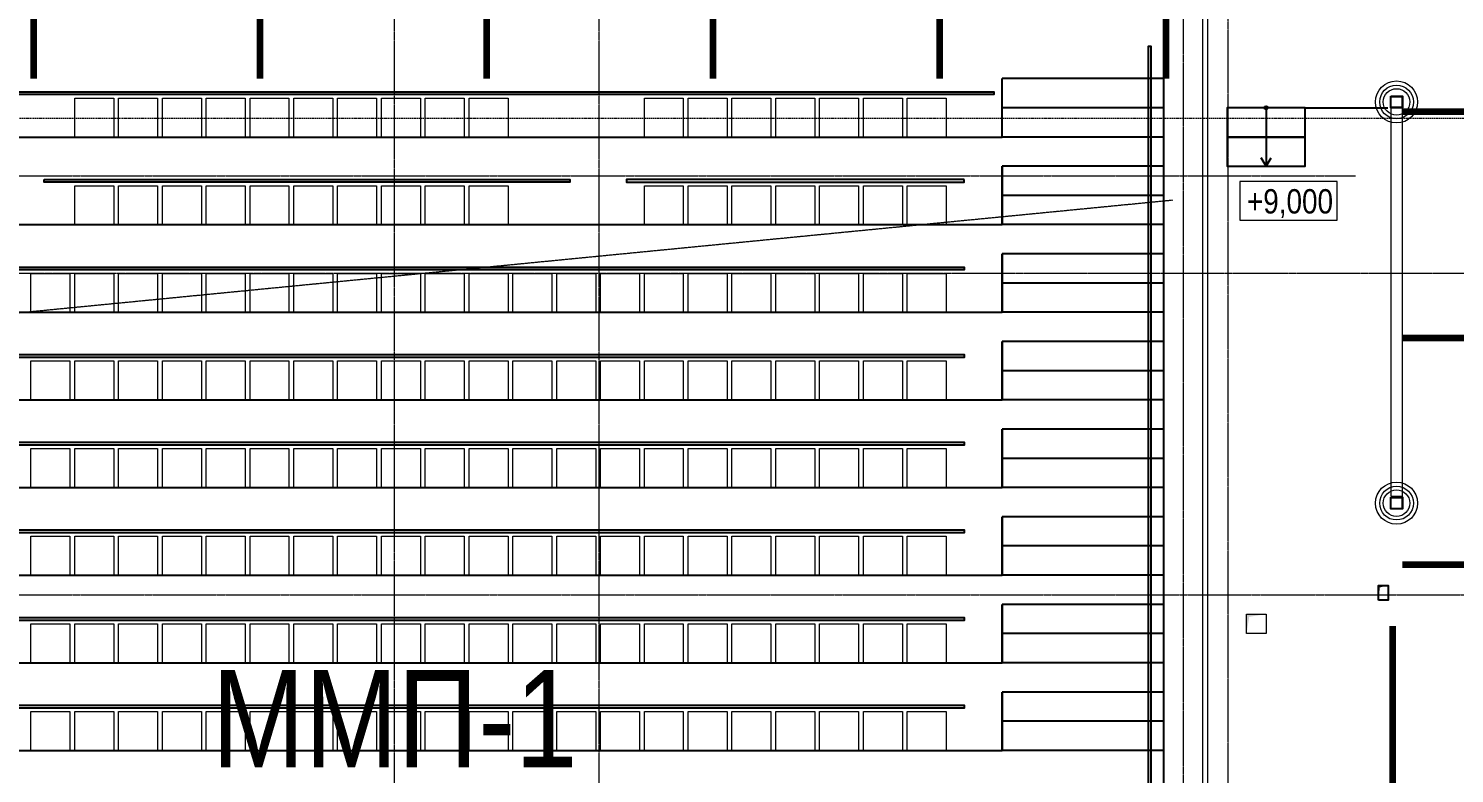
# Model space of a CAD drawing. Header units: millimetres. Extents: x -65509 to 912790, y 446 to 713294.
# Drawn here: x 151137 to 165782, y 372341 to 379991 of the extents above; entities that cross this region are included whole.
import ezdxf
from ezdxf.enums import TextEntityAlignment as Align

# ---------------------------------------------------------------- set-up
doc = ezdxf.new("R2010")
doc.units = ezdxf.units.MM
for name, pattern in [('CENTER2', [28.575, 19.05, -3.175, 3.175, -3.175]), ('DASHED', [19.05, 12.7, -6.35]), ('HIDDEN', [9.525, 6.35, -3.175])]:
    doc.linetypes.add(name, pattern=pattern)
for name, color, linetype, lineweight in [('5.3) ММП плитка 6.1', 5, 'Continuous', 120), ('АР_Колонны', 250, 'Continuous', 30), ('АР_Мебель', 250, 'Continuous', 5), ('АР_Отметка', 250, 'Continuous', 13), ('АР_Разрезы марка', 7, 'Continuous', 13), ('АР_Стены ЖБ', 250, 'Continuous', 35), ('АР_Стены кирпич', 250, 'Continuous', 20), ('ВК_Шахты', 250, 'Continuous', 9), ('КМ_Фахверки', 250, 'Continuous', 25), ('ОВ_Кондиционирование', 250, 'Continuous', 25), ('РД_Ограждения', 250, 'Continuous', 25), ('РД_Оси_100', 250, 'Continuous', 0)]:
    doc.layers.add(name, color=color, linetype=linetype, lineweight=lineweight)
doc.layers.add('АР_Делит', color=250, linetype='Continuous', lineweight=0, plot=False)
doc.layers.add('ЛК_Открытая', color=250, linetype='Continuous')
doc.styles.add('Arial_Narrow_08', font='ARIALN.TTF', dxfattribs={"width": 0.8})
doc.styles.add('style1', font='ARIALN.TTF')
pattern_1 = [(0, (0, 0), (0, 2326.005), [1691.64, -634.365]), (90, (0, 0), (-2326.005, 1e-13), [1691.64, -634.365])]

# ---------------------------------------------------------------- blocks, each defined once
blk = doc.blocks.new('СОШ_2200_АР_ОСИ_М100_28.05.24')
at = {"layer": 'АР_Делит', "linetype": 'CENTER2'}
blk.add_line((-5954.958, 83200), (47367.08, 83200), dxfattribs=at)
at = {"layer": 'РД_Оси_100', "linetype": 'CENTER2'}
for p, q in [((37500, -6155), (37500, 139938.679)), ((119910, 82200), (-5954.958, 82200)), ((-5954.958, 78900), (119910, 78900))]:
    blk.add_line(p, q, dxfattribs=at)
at = {"layer": 'РД_Оси_100', "color": 1, "linetype": 'CENTER2'}
blk.add_line((39600, -6155), (39600, 139938.679), dxfattribs=at)
at = {"layer": 'РД_Оси_100', "linetype": 'CENTER2'}
for points in [[(45530, 139938.679), (45600, 139538.679), (45600, -6163.457)], [(46060, -6163.105), (46060, 139538.679), (46130, 139938.679)]]:
    blk.add_lwpolyline(points, dxfattribs=at)
blk = doc.blocks.new('otv')
at = {"linetype": 'Continuous'}
blk.add_lwpolyline([(0, -1), (0, 0), (1, 0), (1, -1)], close=True, dxfattribs=at)
blk.add_solid([(0, -1), (0, 0), (0.135, -0.137), (1, 0)], dxfattribs=at)
blk = doc.blocks.new('Ф_крпич 120')
at = {"layer": 'АР_Делит', "color": 1}
for radius in [216, 173, 136]:
    blk.add_circle((60, -60), radius, dxfattribs=at)
at = {"layer": 'КМ_Фахверки'}
blk.add_lwpolyline([(0, 0), (120, 0), (120, -120), (0, -120)], close=True, dxfattribs=at)
at = {"layer": 'КМ_Фахверки', "lineweight": 5}
blk.add_lwpolyline([(6, -6), (114, -6), (114, -114), (6, -114)], close=True, dxfattribs=at)
blk = doc.blocks.new('Отметка_план')
at = {"color": 7}
blk.add_lwpolyline([(0, 0), (10, 0), (10, 4), (0, 4)], close=True, dxfattribs=at)
at = {"style": 'Arial_Narrow_08', "width": 0.8}
blk.add_attdef('OTMG', text='', height=2.5, dxfattribs=at).set_placement((9.06, 0.7), align=Align.RIGHT)

msp = doc.modelspace()

# ---------------------------------------------------------------- hatches: boundary and pattern name
at = {"layer": '5.3) ММП плитка 6.1'}
h = msp.add_hatch(dxfattribs=at)
h.set_pattern_fill('ANGLE', color=256, scale=333)
h.set_pattern_definition(pattern_1)
h.paths.add_polyline_path([(166997.159, 385826.734), (163447.205, 385826.734), (163447.205, 380376.733), (165247.159, 380376.733), (165247.159, 373976.733), (163927.159, 373976.733), (163927.159, 373696.836), (163447.205, 373696.836), (163447.205, 368376.733), (166997.159, 368376.733)])
h.paths.add_polyline_path([(182027.159, 385826.733), (175697.159, 385826.733), (175697.159, 368176.733), (179397.159, 368176.733), (179397.159, 372396.733), (182027.159, 372396.733)])
h = msp.add_hatch(dxfattribs=at)
h.set_pattern_fill('ANGLE', color=256, scale=333)
h.set_pattern_definition(pattern_1)
h.paths.add_polyline_path([(151077.159, 382476.733), (147617.159, 382476.733), (147617.159, 381756.733), (145097.159, 381756.733), (145097.159, 379476.733), (162897.159, 379476.733), (162897.159, 382476.733), (156928.423, 382476.733), (156928.423, 380556.733), (151077.159, 380556.733)])
h.paths.add_polyline_path([(162897.159, 370776.733), (145096.069, 370776.733), (145096.069, 363851.733), (161483.159, 363851.733), (161483.159, 365665.733), (162897.159, 365665.733)])

# ---------------------------------------------------------------- linework, layer by layer
at = {"layer": 'АР_Колонны', "color": 7, "lineweight": 13}
msp.add_lwpolyline([(163247.083, 395876.733), (163247.235, 363851.739), (163197.31, 363851.739), (163197.159, 395876.733)], close=True, dxfattribs=at)
at = {"layer": 'АР_Мебель'}
for points in [[(151612.159, 379276.733), (152012.159, 379276.733), (152012.159, 378876.733), (151612.159, 378876.733)], [(152062.159, 379276.733), (152462.159, 379276.733), (152462.159, 378876.733), (152062.159, 378876.733)], [(152512.159, 379276.733), (152912.159, 379276.733), (152912.159, 378876.733), (152512.159, 378876.733)], [(152962.159, 379276.733), (153362.159, 379276.733), (153362.159, 378876.733), (152962.159, 378876.733)], [(153412.159, 379276.733), (153812.159, 379276.733), (153812.159, 378876.733), (153412.159, 378876.733)], [(153862.159, 379276.733), (154262.159, 379276.733), (154262.159, 378876.733), (153862.159, 378876.733)], [(154312.159, 379276.733), (154712.159, 379276.733), (154712.159, 378876.733), (154312.159, 378876.733)], [(154762.159, 379276.733), (155162.159, 379276.733), (155162.159, 378876.733), (154762.159, 378876.733)], [(155212.159, 379276.733), (155612.159, 379276.733), (155612.159, 378876.733), (155212.159, 378876.733)], [(155662.159, 379276.733), (156062.159, 379276.733), (156062.159, 378876.733), (155662.159, 378876.733)], [(157462.159, 379276.733), (157862.159, 379276.733), (157862.159, 378876.733), (157462.159, 378876.733)], [(157912.159, 379276.733), (158312.159, 379276.733), (158312.159, 378876.733), (157912.159, 378876.733)], [(158362.159, 379276.733), (158762.159, 379276.733), (158762.159, 378876.733), (158362.159, 378876.733)], [(158812.159, 379276.733), (159212.159, 379276.733), (159212.159, 378876.733), (158812.159, 378876.733)], [(159262.159, 379276.733), (159662.159, 379276.733), (159662.159, 378876.733), (159262.159, 378876.733)], [(159712.159, 379276.733), (160112.159, 379276.733), (160112.159, 378876.733), (159712.159, 378876.733)], [(160162.159, 379276.733), (160562.159, 379276.733), (160562.159, 378876.733), (160162.159, 378876.733)], [(151612.159, 378376.733), (152012.159, 378376.733), (152012.159, 377976.733), (151612.159, 377976.733)], [(152062.159, 378376.733), (152462.159, 378376.733), (152462.159, 377976.733), (152062.159, 377976.733)], [(152512.159, 378376.733), (152912.159, 378376.733), (152912.159, 377976.733), (152512.159, 377976.733)], [(152962.159, 378376.733), (153362.159, 378376.733), (153362.159, 377976.733), (152962.159, 377976.733)], [(153412.159, 378376.733), (153812.159, 378376.733), (153812.159, 377976.733), (153412.159, 377976.733)], [(153862.159, 378376.733), (154262.159, 378376.733), (154262.159, 377976.733), (153862.159, 377976.733)], [(154312.159, 378376.733), (154712.159, 378376.733), (154712.159, 377976.733), (154312.159, 377976.733)], [(154762.159, 378376.733), (155162.159, 378376.733), (155162.159, 377976.733), (154762.159, 377976.733)], [(155212.159, 378376.733), (155612.159, 378376.733), (155612.159, 377976.733), (155212.159, 377976.733)], [(155662.159, 378376.733), (156062.159, 378376.733), (156062.159, 377976.733), (155662.159, 377976.733)], [(157462.159, 378376.733), (157862.159, 378376.733), (157862.159, 377976.733), (157462.159, 377976.733)], [(157912.159, 378376.733), (158312.159, 378376.733), (158312.159, 377976.733), (157912.159, 377976.733)], [(158362.159, 378376.733), (158762.159, 378376.733), (158762.159, 377976.733), (158362.159, 377976.733)], [(158812.159, 378376.733), (159212.159, 378376.733), (159212.159, 377976.733), (158812.159, 377976.733)], [(159262.159, 378376.733), (159662.159, 378376.733), (159662.159, 377976.733), (159262.159, 377976.733)], [(159712.159, 378376.733), (160112.159, 378376.733), (160112.159, 377976.733), (159712.159, 377976.733)], [(160162.159, 378376.733), (160562.159, 378376.733), (160562.159, 377976.733), (160162.159, 377976.733)], [(151162.159, 377476.733), (151562.159, 377476.733), (151562.159, 377076.733), (151162.159, 377076.733)], [(151612.159, 377476.733), (152012.159, 377476.733), (152012.159, 377076.733), (151612.159, 377076.733)], [(152062.159, 377476.733), (152462.159, 377476.733), (152462.159, 377076.733), (152062.159, 377076.733)], [(152512.159, 377476.733), (152912.159, 377476.733), (152912.159, 377076.733), (152512.159, 377076.733)], [(152962.159, 377476.733), (153362.159, 377476.733), (153362.159, 377076.733), (152962.159, 377076.733)], [(153412.159, 377476.733), (153812.159, 377476.733), (153812.159, 377076.733), (153412.159, 377076.733)], [(153862.159, 377476.733), (154262.159, 377476.733), (154262.159, 377076.733), (153862.159, 377076.733)], [(154312.159, 377476.733), (154712.159, 377476.733), (154712.159, 377076.733), (154312.159, 377076.733)], [(154762.159, 377476.733), (155162.159, 377476.733), (155162.159, 377076.733), (154762.159, 377076.733)], [(155212.159, 377476.733), (155612.159, 377476.733), (155612.159, 377076.733), (155212.159, 377076.733)], [(155662.159, 377476.733), (156062.159, 377476.733), (156062.159, 377076.733), (155662.159, 377076.733)], [(156112.159, 377476.733), (156512.159, 377476.733), (156512.159, 377076.733), (156112.159, 377076.733)], [(156562.159, 377476.733), (156962.159, 377476.733), (156962.159, 377076.733), (156562.159, 377076.733)], [(157012.159, 377476.733), (157412.159, 377476.733), (157412.159, 377076.733), (157012.159, 377076.733)], [(157462.159, 377476.733), (157862.159, 377476.733), (157862.159, 377076.733), (157462.159, 377076.733)], [(157912.159, 377476.733), (158312.159, 377476.733), (158312.159, 377076.733), (157912.159, 377076.733)], [(158362.159, 377476.733), (158762.159, 377476.733), (158762.159, 377076.733), (158362.159, 377076.733)], [(158812.159, 377476.733), (159212.159, 377476.733), (159212.159, 377076.733), (158812.159, 377076.733)], [(159262.159, 377476.733), (159662.159, 377476.733), (159662.159, 377076.733), (159262.159, 377076.733)], [(159712.159, 377476.733), (160112.159, 377476.733), (160112.159, 377076.733), (159712.159, 377076.733)], [(160162.159, 377476.733), (160562.159, 377476.733), (160562.159, 377076.733), (160162.159, 377076.733)], [(151162.159, 376576.733), (151562.159, 376576.733), (151562.159, 376176.733), (151162.159, 376176.733)], [(151612.159, 376576.733), (152012.159, 376576.733), (152012.159, 376176.733), (151612.159, 376176.733)], [(152062.159, 376576.733), (152462.159, 376576.733), (152462.159, 376176.733), (152062.159, 376176.733)], [(152512.159, 376576.733), (152912.159, 376576.733), (152912.159, 376176.733), (152512.159, 376176.733)], [(152962.159, 376576.733), (153362.159, 376576.733), (153362.159, 376176.733), (152962.159, 376176.733)], [(153412.159, 376576.733), (153812.159, 376576.733), (153812.159, 376176.733), (153412.159, 376176.733)], [(153862.159, 376576.733), (154262.159, 376576.733), (154262.159, 376176.733), (153862.159, 376176.733)], [(154312.159, 376576.733), (154712.159, 376576.733), (154712.159, 376176.733), (154312.159, 376176.733)], [(154762.159, 376576.733), (155162.159, 376576.733), (155162.159, 376176.733), (154762.159, 376176.733)], [(155212.159, 376576.733), (155612.159, 376576.733), (155612.159, 376176.733), (155212.159, 376176.733)], [(155662.159, 376576.733), (156062.159, 376576.733), (156062.159, 376176.733), (155662.159, 376176.733)], [(156112.159, 376576.733), (156512.159, 376576.733), (156512.159, 376176.733), (156112.159, 376176.733)], [(156562.159, 376576.733), (156962.159, 376576.733), (156962.159, 376176.733), (156562.159, 376176.733)], [(157012.159, 376576.733), (157412.159, 376576.733), (157412.159, 376176.733), (157012.159, 376176.733)], [(157462.159, 376576.733), (157862.159, 376576.733), (157862.159, 376176.733), (157462.159, 376176.733)], [(157912.159, 376576.733), (158312.159, 376576.733), (158312.159, 376176.733), (157912.159, 376176.733)], [(158362.159, 376576.733), (158762.159, 376576.733), (158762.159, 376176.733), (158362.159, 376176.733)], [(158812.159, 376576.733), (159212.159, 376576.733), (159212.159, 376176.733), (158812.159, 376176.733)], [(159262.159, 376576.733), (159662.159, 376576.733), (159662.159, 376176.733), (159262.159, 376176.733)], [(159712.159, 376576.733), (160112.159, 376576.733), (160112.159, 376176.733), (159712.159, 376176.733)], [(160162.159, 376576.733), (160562.159, 376576.733), (160562.159, 376176.733), (160162.159, 376176.733)], [(151162.159, 375676.733), (151562.159, 375676.733), (151562.159, 375276.733), (151162.159, 375276.733)], [(151612.159, 375676.733), (152012.159, 375676.733), (152012.159, 375276.733), (151612.159, 375276.733)], [(152062.159, 375676.733), (152462.159, 375676.733), (152462.159, 375276.733), (152062.159, 375276.733)], [(152512.159, 375676.733), (152912.159, 375676.733), (152912.159, 375276.733), (152512.159, 375276.733)], [(152962.159, 375676.733), (153362.159, 375676.733), (153362.159, 375276.733), (152962.159, 375276.733)], [(153412.159, 375676.733), (153812.159, 375676.733), (153812.159, 375276.733), (153412.159, 375276.733)], [(153862.159, 375676.733), (154262.159, 375676.733), (154262.159, 375276.733), (153862.159, 375276.733)], [(154312.159, 375676.733), (154712.159, 375676.733), (154712.159, 375276.733), (154312.159, 375276.733)], [(154762.159, 375676.733), (155162.159, 375676.733), (155162.159, 375276.733), (154762.159, 375276.733)], [(155212.159, 375676.733), (155612.159, 375676.733), (155612.159, 375276.733), (155212.159, 375276.733)], [(155662.159, 375676.733), (156062.159, 375676.733), (156062.159, 375276.733), (155662.159, 375276.733)], [(156112.159, 375676.733), (156512.159, 375676.733), (156512.159, 375276.733), (156112.159, 375276.733)], [(156562.159, 375676.733), (156962.159, 375676.733), (156962.159, 375276.733), (156562.159, 375276.733)], [(157012.159, 375676.733), (157412.159, 375676.733), (157412.159, 375276.733), (157012.159, 375276.733)], [(157462.159, 375676.733), (157862.159, 375676.733), (157862.159, 375276.733), (157462.159, 375276.733)], [(157912.159, 375676.733), (158312.159, 375676.733), (158312.159, 375276.733), (157912.159, 375276.733)], [(158362.159, 375676.733), (158762.159, 375676.733), (158762.159, 375276.733), (158362.159, 375276.733)], [(158812.159, 375676.733), (159212.159, 375676.733), (159212.159, 375276.733), (158812.159, 375276.733)], [(159262.159, 375676.733), (159662.159, 375676.733), (159662.159, 375276.733), (159262.159, 375276.733)], [(159712.159, 375676.733), (160112.159, 375676.733), (160112.159, 375276.733), (159712.159, 375276.733)], [(160162.159, 375676.733), (160562.159, 375676.733), (160562.159, 375276.733), (160162.159, 375276.733)], [(151162.159, 374776.733), (151562.159, 374776.733), (151562.159, 374376.733), (151162.159, 374376.733)], [(151612.159, 374776.733), (152012.159, 374776.733), (152012.159, 374376.733), (151612.159, 374376.733)], [(152062.159, 374776.733), (152462.159, 374776.733), (152462.159, 374376.733), (152062.159, 374376.733)], [(152512.159, 374776.733), (152912.159, 374776.733), (152912.159, 374376.733), (152512.159, 374376.733)], [(152962.159, 374776.733), (153362.159, 374776.733), (153362.159, 374376.733), (152962.159, 374376.733)], [(153412.159, 374776.733), (153812.159, 374776.733), (153812.159, 374376.733), (153412.159, 374376.733)], [(153862.159, 374776.733), (154262.159, 374776.733), (154262.159, 374376.733), (153862.159, 374376.733)], [(154312.159, 374776.733), (154712.159, 374776.733), (154712.159, 374376.733), (154312.159, 374376.733)], [(154762.159, 374776.733), (155162.159, 374776.733), (155162.159, 374376.733), (154762.159, 374376.733)], [(155212.159, 374776.733), (155612.159, 374776.733), (155612.159, 374376.733), (155212.159, 374376.733)], [(155662.159, 374776.733), (156062.159, 374776.733), (156062.159, 374376.733), (155662.159, 374376.733)], [(156112.159, 374776.733), (156512.159, 374776.733), (156512.159, 374376.733), (156112.159, 374376.733)], [(156562.159, 374776.733), (156962.159, 374776.733), (156962.159, 374376.733), (156562.159, 374376.733)], [(157012.159, 374776.733), (157412.159, 374776.733), (157412.159, 374376.733), (157012.159, 374376.733)], [(157462.159, 374776.733), (157862.159, 374776.733), (157862.159, 374376.733), (157462.159, 374376.733)], [(157912.159, 374776.733), (158312.159, 374776.733), (158312.159, 374376.733), (157912.159, 374376.733)], [(158362.159, 374776.733), (158762.159, 374776.733), (158762.159, 374376.733), (158362.159, 374376.733)], [(158812.159, 374776.733), (159212.159, 374776.733), (159212.159, 374376.733), (158812.159, 374376.733)], [(159262.159, 374776.733), (159662.159, 374776.733), (159662.159, 374376.733), (159262.159, 374376.733)], [(159712.159, 374776.733), (160112.159, 374776.733), (160112.159, 374376.733), (159712.159, 374376.733)], [(160162.159, 374776.733), (160562.159, 374776.733), (160562.159, 374376.733), (160162.159, 374376.733)], [(151162.159, 373876.733), (151562.159, 373876.733), (151562.159, 373476.733), (151162.159, 373476.733)], [(151612.159, 373876.733), (152012.159, 373876.733), (152012.159, 373476.733), (151612.159, 373476.733)], [(152062.159, 373876.733), (152462.159, 373876.733), (152462.159, 373476.733), (152062.159, 373476.733)], [(152512.159, 373876.733), (152912.159, 373876.733), (152912.159, 373476.733), (152512.159, 373476.733)], [(152962.159, 373876.733), (153362.159, 373876.733), (153362.159, 373476.733), (152962.159, 373476.733)], [(153412.159, 373876.733), (153812.159, 373876.733), (153812.159, 373476.733), (153412.159, 373476.733)], [(153862.159, 373876.733), (154262.159, 373876.733), (154262.159, 373476.733), (153862.159, 373476.733)], [(154312.159, 373876.733), (154712.159, 373876.733), (154712.159, 373476.733), (154312.159, 373476.733)], [(154762.159, 373876.733), (155162.159, 373876.733), (155162.159, 373476.733), (154762.159, 373476.733)], [(155212.159, 373876.733), (155612.159, 373876.733), (155612.159, 373476.733), (155212.159, 373476.733)], [(155662.159, 373876.733), (156062.159, 373876.733), (156062.159, 373476.733), (155662.159, 373476.733)], [(156112.159, 373876.733), (156512.159, 373876.733), (156512.159, 373476.733), (156112.159, 373476.733)], [(156562.159, 373876.733), (156962.159, 373876.733), (156962.159, 373476.733), (156562.159, 373476.733)], [(157012.159, 373876.733), (157412.159, 373876.733), (157412.159, 373476.733), (157012.159, 373476.733)], [(157462.159, 373876.733), (157862.159, 373876.733), (157862.159, 373476.733), (157462.159, 373476.733)], [(157912.159, 373876.733), (158312.159, 373876.733), (158312.159, 373476.733), (157912.159, 373476.733)], [(158362.159, 373876.733), (158762.159, 373876.733), (158762.159, 373476.733), (158362.159, 373476.733)], [(158812.159, 373876.733), (159212.159, 373876.733), (159212.159, 373476.733), (158812.159, 373476.733)], [(159262.159, 373876.733), (159662.159, 373876.733), (159662.159, 373476.733), (159262.159, 373476.733)], [(159712.159, 373876.733), (160112.159, 373876.733), (160112.159, 373476.733), (159712.159, 373476.733)], [(160162.159, 373876.733), (160562.159, 373876.733), (160562.159, 373476.733), (160162.159, 373476.733)], [(151162.159, 372976.733), (151562.159, 372976.733), (151562.159, 372576.733), (151162.159, 372576.733)], [(151612.159, 372976.733), (152012.159, 372976.733), (152012.159, 372576.733), (151612.159, 372576.733)], [(152062.159, 372976.733), (152462.159, 372976.733), (152462.159, 372576.733), (152062.159, 372576.733)], [(152512.159, 372976.733), (152912.159, 372976.733), (152912.159, 372576.733), (152512.159, 372576.733)], [(152962.159, 372976.733), (153362.159, 372976.733), (153362.159, 372576.733), (152962.159, 372576.733)], [(153412.159, 372976.733), (153812.159, 372976.733), (153812.159, 372576.733), (153412.159, 372576.733)], [(153862.159, 372976.733), (154262.159, 372976.733), (154262.159, 372576.733), (153862.159, 372576.733)], [(154312.159, 372976.733), (154712.159, 372976.733), (154712.159, 372576.733), (154312.159, 372576.733)], [(154762.159, 372976.733), (155162.159, 372976.733), (155162.159, 372576.733), (154762.159, 372576.733)], [(155212.159, 372976.733), (155612.159, 372976.733), (155612.159, 372576.733), (155212.159, 372576.733)], [(155662.159, 372976.733), (156062.159, 372976.733), (156062.159, 372576.733), (155662.159, 372576.733)], [(156112.159, 372976.733), (156512.159, 372976.733), (156512.159, 372576.733), (156112.159, 372576.733)], [(156562.159, 372976.733), (156962.159, 372976.733), (156962.159, 372576.733), (156562.159, 372576.733)], [(157012.159, 372976.733), (157412.159, 372976.733), (157412.159, 372576.733), (157012.159, 372576.733)], [(157462.159, 372976.733), (157862.159, 372976.733), (157862.159, 372576.733), (157462.159, 372576.733)], [(157912.159, 372976.733), (158312.159, 372976.733), (158312.159, 372576.733), (157912.159, 372576.733)], [(158362.159, 372976.733), (158762.159, 372976.733), (158762.159, 372576.733), (158362.159, 372576.733)], [(158812.159, 372976.733), (159212.159, 372976.733), (159212.159, 372576.733), (158812.159, 372576.733)], [(159262.159, 372976.733), (159662.159, 372976.733), (159662.159, 372576.733), (159262.159, 372576.733)], [(159712.159, 372976.733), (160112.159, 372976.733), (160112.159, 372576.733), (159712.159, 372576.733)], [(160162.159, 372976.733), (160562.159, 372976.733), (160562.159, 372576.733), (160162.159, 372576.733)]]:
    msp.add_lwpolyline(points, close=True, dxfattribs=at)
at = {"layer": 'АР_Разрезы марка', "linetype": 'DASHED', "lineweight": 0}
msp.add_line((235741.979, 379066.203), (114878.266, 379066.203), dxfattribs=at)
at = {"layer": 'АР_Стены ЖБ', "linetype": 'HIDDEN', "lineweight": 0}
msp.add_lwpolyline([(162887.159, 378226.733), (146798.835, 376654.897), (145197.159, 364351.733)], dxfattribs=at)
at = {"layer": 'АР_Стены кирпич', "lineweight": 0}
msp.add_lwpolyline([(165247.159, 375189.233), (165247.159, 379176.733), (165127.159, 379176.733), (165127.159, 375189.233)], close=True, dxfattribs=at)
at = {"layer": 'ЛК_Открытая'}
for p, q in [((161137.159, 378876.733), (161137.159, 379476.733)), ((162797.159, 379476.733), (161137.159, 379476.733)), ((162797.159, 379476.733), (161137.159, 379476.733)), ((162797.159, 370776.733), (162797.159, 379476.733)), ((162797.159, 379176.733), (161137.159, 379176.733)), ((146857.159, 378876.733), (161137.159, 378876.733)), ((162797.159, 378876.733), (161137.159, 378876.733)), ((161137.159, 377976.733), (161137.159, 378576.733)), ((162797.159, 378576.733), (161137.159, 378576.733)), ((162797.159, 378276.733), (161137.159, 378276.733)), ((146857.159, 377976.733), (161137.159, 377976.733)), ((162797.159, 377976.733), (161137.159, 377976.733)), ((161137.159, 377076.733), (161137.159, 377676.733)), ((162797.159, 377676.733), (161137.159, 377676.733)), ((162797.159, 377376.733), (161137.159, 377376.733)), ((146857.159, 377076.733), (161137.159, 377076.733)), ((162797.159, 377076.733), (161137.159, 377076.733)), ((161137.159, 376176.733), (161137.159, 376776.733)), ((162797.159, 376776.733), (161137.159, 376776.733)), ((162797.159, 376476.733), (161137.159, 376476.733)), ((146857.159, 376176.733), (161137.159, 376176.733)), ((162797.159, 376176.733), (161137.159, 376176.733)), ((161137.159, 375276.733), (161137.159, 375876.733)), ((162797.159, 375876.733), (161137.159, 375876.733)), ((162797.159, 375576.733), (161137.159, 375576.733)), ((146857.159, 375276.733), (161137.159, 375276.733)), ((162797.159, 375276.733), (161137.159, 375276.733)), ((161137.159, 374376.733), (161137.159, 374976.733)), ((162797.159, 374976.733), (161137.159, 374976.733)), ((162797.159, 374676.733), (161137.159, 374676.733)), ((146857.159, 374376.733), (161137.159, 374376.733)), ((162797.159, 374376.733), (161137.159, 374376.733)), ((161137.159, 373476.733), (161137.159, 374076.733)), ((162797.159, 374076.733), (161137.159, 374076.733)), ((162797.159, 373776.733), (161137.159, 373776.733)), ((146857.159, 373476.733), (161137.159, 373476.733)), ((162797.159, 373476.733), (161137.159, 373476.733)), ((162797.159, 373176.733), (161137.159, 373176.733)), ((161137.159, 372576.733), (161137.159, 373176.733)), ((162797.159, 372876.733), (161137.159, 372876.733)), ((146857.159, 372576.733), (161137.159, 372576.733)), ((162797.159, 372576.733), (161137.159, 372576.733))]:
    msp.add_line(p, q, dxfattribs=at)
msp.add_lwpolyline([(161967.159, 379462.292, 0, 150, 0), (161967.159, 378996.043, 0, 0, 0), (161967.159, 370776.733, 0, 0, 0)], format="xyseb", dxfattribs=at)
for points in [[(163447.159, 378576.732), (164248.202, 378576.732), (164248.202, 379176.732), (165097.164, 379176.732)], [(163847.235, 379176.732), (163847.235, 378576.732), (163795.647, 378661.43)], [(163847.235, 379176.732), (163847.235, 378576.732), (163898.823, 378661.43)], [(146857.159, 378876.733), (161137.159, 378876.733)], [(161137.159, 378576.733), (161137.159, 377976.733)], [(161137.159, 377676.733), (161137.159, 377076.733)], [(161137.159, 376776.733), (161137.159, 376176.733)], [(161137.159, 375876.733), (161137.159, 375276.733)], [(161137.159, 374976.733), (161137.159, 374376.733)], [(161137.159, 374076.733), (161137.159, 373476.733)], [(161137.159, 373176.733), (161137.159, 372576.733)]]:
    msp.add_lwpolyline(points, dxfattribs=at)
for points in [[(164247.235, 379176.732), (163447.235, 379176.732), (163447.235, 378876.732), (164247.235, 378876.732)], [(164247.235, 378876.732), (163447.235, 378876.732), (163447.235, 378576.732), (164247.235, 378576.732)]]:
    msp.add_lwpolyline(points, close=True, dxfattribs=at)
msp.add_circle((163847.235, 379176.732), 16.531, dxfattribs=at)
at = {"layer": 'РД_Ограждения'}
msp.add_lwpolyline([(162637.159, 379806.733), (162637.159, 379806.733), (162637.159, 379806.733), (162637.159, 370146.733), (162667.159, 370146.733), (162667.159, 379806.733), (162637.159, 379806.733), (162637.159, 379806.733)], dxfattribs=at)
for points in [[(146937.159, 379341.733), (161052.159, 379341.733), (161052.159, 379311.733), (146937.159, 379311.733)], [(151297.159, 378441.733), (156697.159, 378441.733), (156697.159, 378411.733), (151297.159, 378411.733)], [(160747.159, 378441.733), (157277.159, 378441.733), (157277.159, 378411.733), (160747.159, 378411.733)], [(147247.159, 377541.733), (160747.159, 377541.733), (160747.159, 377511.733), (147247.159, 377511.733)], [(147247.159, 376641.733), (160747.159, 376641.733), (160747.159, 376611.733), (147247.159, 376611.733)], [(147247.159, 375741.733), (160747.159, 375741.733), (160747.159, 375711.733), (147247.159, 375711.733)], [(147247.159, 374841.733), (160747.159, 374841.733), (160747.159, 374811.733), (147247.159, 374811.733)], [(147247.159, 373941.733), (160747.159, 373941.733), (160747.159, 373911.733), (147247.159, 373911.733)], [(147247.159, 373041.733), (160747.159, 373041.733), (160747.159, 373011.733), (147247.159, 373011.733)]]:
    msp.add_lwpolyline(points, close=True, dxfattribs=at)

# ---------------------------------------------------------------- block references
at = {"layer": 'АР_Отметка'}
ref = msp.add_blockref('Отметка_план', (163577.8, 378021.46), dxfattribs=dict(at, xscale=100, yscale=100, zscale=100))
ref.add_attrib('OTMG', '+9,000', dxfattribs={"layer": '0', "color": 0, "height": 250, "style": 'style1'}).set_placement((164535.218, 378341.277), align=Align.TOP_RIGHT)
at = {"layer": 'ВК_Шахты', "color": 1, "xscale": 200, "yscale": 200}
msp.add_blockref('otv', (163647.159, 373976.836), dxfattribs=at)
at = {"layer": 'КМ_Фахверки'}
for p in [(165127.159, 379296.733), (165127.159, 375176.733)]:
    msp.add_blockref('Ф_крпич 120', p, dxfattribs=at)
at = {"layer": 'ОВ_Кондиционирование', "xscale": 100, "yscale": 150}
msp.add_blockref('otv', (165002.159, 374271.733), dxfattribs=at)
at = {"layer": 'РД_Оси_100'}
msp.add_blockref('СОШ_2200_АР_ОСИ_М100_28.05.24', (117397.159, 295276.733), dxfattribs=at)

# ---------------------------------------------------------------- texts
at = {"layer": 'АР_Делит', "color": 6, "insert": (154897.159, 372904.463), "char_height": 1000, "width": 7150, "attachment_point": 5, "style": 'style1'}
msp.add_mtext('ММП-1', dxfattribs=at)

doc.saveas('drawing.dxf')
